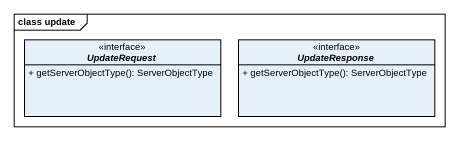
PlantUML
@startuml
mainframe class update
hide circle
hide empty members
skinparam classAttributeIconSize 0
interface UpdateRequest <<interface>> {
  + getServerObjectType(): ServerObjectType
}
interface UpdateResponse <<interface>> {
  + getServerObjectType(): ServerObjectType
}
@enduml
